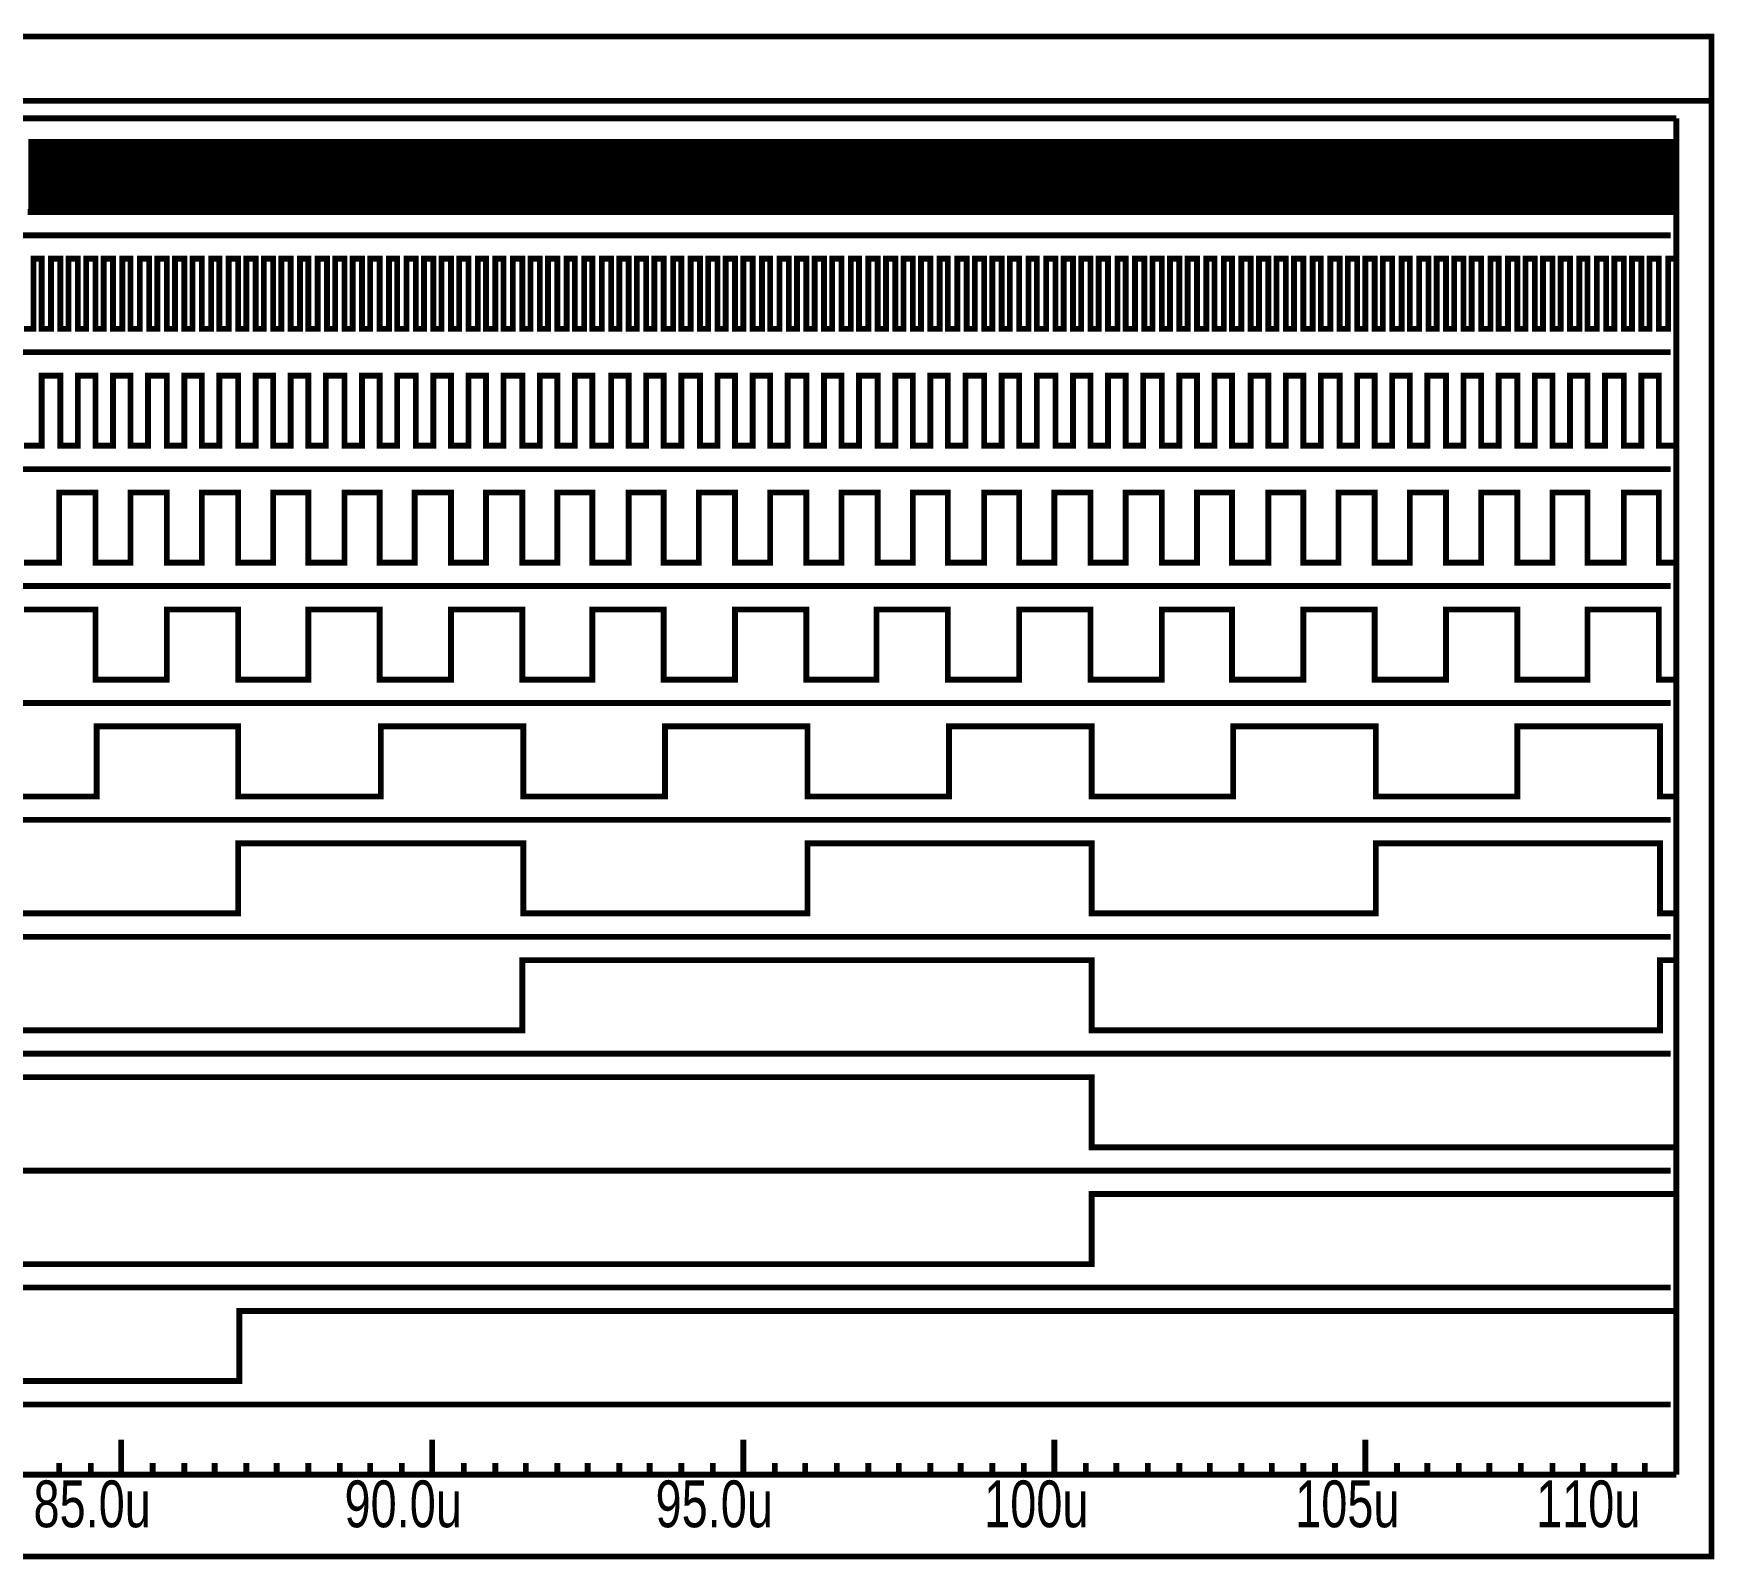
# Model space of a CAD drawing. Header units: inches. Extents: x -20.2 to 17.1, y -12.7 to 4.3.
# Drawn here: x -11.07 to -8.195, y -12.705 to -10.095 of the extents above; entities that cross this region are included whole.
import ezdxf

# ---------------------------------------------------------------- set-up
doc = ezdxf.new("R2010")
doc.units = ezdxf.units.IN
doc.layers.get('0').update_dxf_attribs({"linetype": 'CONTINUOUS'})
doc.layers.add('1', color=1, linetype='CONTINUOUS')
doc.layers.add('2', color=2, linetype='CONTINUOUS')

msp = doc.modelspace()

# ---------------------------------------------------------------- linework, layer by layer
at = {"const_width": 0.01}
for points in [[(-11.08, -10.4), (-11.074, -10.4), (-11.074, -10.28), (-11.064, -10.28), (-11.064, -10.4), (-11.058, -10.4), (-11.058, -10.28), (-11.05, -10.28), (-11.05, -10.4), (-11.044, -10.4), (-11.044, -10.28), (-11.034, -10.28), (-11.034, -10.4), (-11.028, -10.4), (-11.028, -10.28), (-11.02, -10.28), (-11.02, -10.4), (-11.012, -10.4), (-11.012, -10.28), (-11.004, -10.28), (-11.004, -10.4), (-10.998, -10.4), (-10.998, -10.28), (-10.988, -10.28), (-10.988, -10.4), (-10.982, -10.4), (-10.982, -10.28), (-10.974, -10.28), (-10.974, -10.4), (-10.968, -10.4), (-10.968, -10.28), (-10.958, -10.28), (-10.958, -10.4), (-10.952, -10.4), (-10.952, -10.28), (-10.944, -10.28), (-10.944, -10.4), (-10.936, -10.4), (-10.936, -10.28), (-10.928, -10.28), (-10.928, -10.4), (-10.922, -10.4), (-10.922, -10.28), (-10.912, -10.28), (-10.912, -10.4), (-10.906, -10.4), (-10.906, -10.28), (-10.898, -10.28), (-10.898, -10.4), (-10.892, -10.4), (-10.892, -10.28), (-10.882, -10.28), (-10.882, -10.4), (-10.876, -10.4), (-10.876, -10.28), (-10.868, -10.28), (-10.868, -10.4), (-10.86, -10.4), (-10.86, -10.28), (-10.852, -10.28), (-10.852, -10.4), (-10.846, -10.4), (-10.846, -10.28), (-10.836, -10.28), (-10.836, -10.4), (-10.83, -10.4), (-10.83, -10.28), (-10.822, -10.28), (-10.822, -10.4), (-10.816, -10.4), (-10.816, -10.28), (-10.806, -10.28), (-10.806, -10.4), (-10.8, -10.4), (-10.8, -10.28), (-10.792, -10.28), (-10.792, -10.4), (-10.784, -10.4), (-10.784, -10.28), (-10.776, -10.28), (-10.776, -10.4), (-10.77, -10.4), (-10.77, -10.28), (-10.76, -10.28), (-10.76, -10.4), (-10.754, -10.4), (-10.754, -10.28), (-10.746, -10.28), (-10.746, -10.4), (-10.74, -10.4), (-10.74, -10.28), (-10.73, -10.28), (-10.73, -10.4), (-10.724, -10.4), (-10.724, -10.28), (-10.716, -10.28), (-10.716, -10.4), (-10.708, -10.4), (-10.708, -10.28), (-10.7, -10.28), (-10.7, -10.4), (-10.694, -10.4), (-10.694, -10.28), (-10.684, -10.28), (-10.684, -10.4), (-10.678, -10.4), (-10.678, -10.28), (-10.67, -10.28), (-10.67, -10.4), (-10.664, -10.4), (-10.664, -10.28), (-10.654, -10.28), (-10.654, -10.4), (-10.648, -10.4), (-10.648, -10.28), (-10.64, -10.28), (-10.64, -10.4), (-10.632, -10.4), (-10.632, -10.28), (-10.624, -10.28), (-10.624, -10.4), (-10.618, -10.4), (-10.618, -10.28), (-10.608, -10.28), (-10.608, -10.4), (-10.602, -10.4), (-10.602, -10.28), (-10.594, -10.28), (-10.594, -10.4), (-10.588, -10.4), (-10.588, -10.28), (-10.578, -10.28), (-10.578, -10.4), (-10.572, -10.4), (-10.572, -10.28), (-10.564, -10.28), (-10.564, -10.4), (-10.556, -10.4), (-10.556, -10.28), (-10.548, -10.28), (-10.548, -10.4), (-10.542, -10.4), (-10.542, -10.28), (-10.532, -10.28), (-10.532, -10.4), (-10.526, -10.4), (-10.526, -10.28), (-10.518, -10.28), (-10.518, -10.4), (-10.512, -10.4), (-10.512, -10.28), (-10.502, -10.28), (-10.502, -10.4), (-10.496, -10.4), (-10.496, -10.28), (-10.488, -10.28), (-10.488, -10.4), (-10.48, -10.4), (-10.48, -10.28), (-10.472, -10.28), (-10.472, -10.4), (-10.466, -10.4), (-10.466, -10.28), (-10.456, -10.28), (-10.456, -10.4), (-10.45, -10.4), (-10.45, -10.28), (-10.442, -10.28), (-10.442, -10.4), (-10.436, -10.4), (-10.436, -10.28), (-10.426, -10.28), (-10.426, -10.4), (-10.42, -10.4), (-10.42, -10.28), (-10.412, -10.28), (-10.412, -10.4), (-10.404, -10.4), (-10.404, -10.28), (-10.396, -10.28), (-10.396, -10.4), (-10.39, -10.4), (-10.39, -10.28), (-10.38, -10.28), (-10.38, -10.4), (-10.374, -10.4), (-10.374, -10.28), (-10.366, -10.28), (-10.366, -10.4), (-10.36, -10.4), (-10.36, -10.28), (-10.35, -10.28), (-10.35, -10.4), (-10.344, -10.4), (-10.344, -10.28), (-10.336, -10.28), (-10.336, -10.4), (-10.328, -10.4), (-10.328, -10.28), (-10.32, -10.28), (-10.32, -10.4), (-10.314, -10.4), (-10.314, -10.28), (-10.304, -10.28), (-10.304, -10.4), (-10.298, -10.4), (-10.298, -10.28), (-10.29, -10.28), (-10.29, -10.4), (-10.284, -10.4), (-10.284, -10.28), (-10.274, -10.28), (-10.274, -10.4), (-10.268, -10.4), (-10.268, -10.28), (-10.26, -10.28), (-10.26, -10.4), (-10.254, -10.4), (-10.254, -10.28), (-10.244, -10.28), (-10.244, -10.4), (-10.238, -10.4), (-10.238, -10.28), (-10.228, -10.28), (-10.228, -10.4), (-10.222, -10.4), (-10.222, -10.28), (-10.214, -10.28), (-10.214, -10.4), (-10.208, -10.4), (-10.208, -10.28), (-10.198, -10.28), (-10.198, -10.4), (-10.192, -10.4), (-10.192, -10.28), (-10.184, -10.28), (-10.184, -10.4), (-10.178, -10.4), (-10.178, -10.28), (-10.168, -10.28), (-10.168, -10.4), (-10.162, -10.4), (-10.162, -10.28), (-10.152, -10.28), (-10.152, -10.4), (-10.146, -10.4), (-10.146, -10.28), (-10.138, -10.28), (-10.138, -10.4), (-10.132, -10.4), (-10.132, -10.28), (-10.122, -10.28), (-10.122, -10.4), (-10.116, -10.4), (-10.116, -10.28), (-10.108, -10.28), (-10.108, -10.4), (-10.102, -10.4), (-10.102, -10.28), (-10.092, -10.28), (-10.092, -10.4), (-10.086, -10.4), (-10.086, -10.28), (-10.076, -10.28), (-10.076, -10.4), (-10.07, -10.4), (-10.07, -10.28), (-10.062, -10.28), (-10.062, -10.4), (-10.056, -10.4), (-10.056, -10.28), (-10.046, -10.28), (-10.046, -10.4), (-10.04, -10.4), (-10.04, -10.28), (-10.032, -10.28), (-10.032, -10.4), (-10.026, -10.4), (-10.026, -10.28), (-10.016, -10.28), (-10.016, -10.4), (-10.01, -10.4), (-10.01, -10.28), (-10.002, -10.28), (-10.002, -10.4), (-9.994, -10.4), (-9.994, -10.28), (-9.986, -10.28), (-9.986, -10.4), (-9.98, -10.4), (-9.98, -10.28), (-9.97, -10.28), (-9.97, -10.4), (-9.964, -10.4), (-9.964, -10.28), (-9.956, -10.28), (-9.956, -10.4), (-9.95, -10.4), (-9.95, -10.28), (-9.94, -10.28), (-9.94, -10.4), (-9.934, -10.4), (-9.934, -10.28), (-9.926, -10.28), (-9.926, -10.4), (-9.918, -10.4), (-9.918, -10.28), (-9.91, -10.28), (-9.91, -10.4), (-9.904, -10.4), (-9.904, -10.28), (-9.894, -10.28), (-9.894, -10.4), (-9.888, -10.4), (-9.888, -10.28), (-9.88, -10.28), (-9.88, -10.4), (-9.874, -10.4), (-9.874, -10.28), (-9.864, -10.28), (-9.864, -10.4), (-9.858, -10.4), (-9.858, -10.28), (-9.85, -10.28), (-9.85, -10.4), (-9.842, -10.4), (-9.842, -10.28), (-9.834, -10.28), (-9.834, -10.4), (-9.828, -10.4), (-9.828, -10.28), (-9.818, -10.28), (-9.818, -10.4), (-9.812, -10.4), (-9.812, -10.28), (-9.804, -10.28), (-9.804, -10.4), (-9.798, -10.4), (-9.798, -10.28), (-9.788, -10.28), (-9.788, -10.4), (-9.782, -10.4), (-9.782, -10.28), (-9.774, -10.28), (-9.774, -10.4), (-9.766, -10.4), (-9.766, -10.28), (-9.758, -10.28), (-9.758, -10.4), (-9.752, -10.4), (-9.752, -10.28), (-9.742, -10.28), (-9.742, -10.4), (-9.736, -10.4), (-9.736, -10.28), (-9.728, -10.28), (-9.728, -10.4), (-9.722, -10.4), (-9.722, -10.28), (-9.712, -10.28), (-9.712, -10.4), (-9.706, -10.4), (-9.706, -10.28), (-9.698, -10.28), (-9.698, -10.4), (-9.69, -10.4), (-9.69, -10.28), (-9.682, -10.28), (-9.682, -10.4), (-9.676, -10.4), (-9.676, -10.28), (-9.666, -10.28), (-9.666, -10.4), (-9.66, -10.4), (-9.66, -10.28), (-9.652, -10.28), (-9.652, -10.4), (-9.646, -10.4), (-9.646, -10.28), (-9.636, -10.28), (-9.636, -10.4), (-9.63, -10.4), (-9.63, -10.28), (-9.622, -10.28), (-9.622, -10.4), (-9.614, -10.4), (-9.614, -10.28), (-9.606, -10.28), (-9.606, -10.4), (-9.6, -10.4), (-9.6, -10.28), (-9.59, -10.28), (-9.59, -10.4), (-9.584, -10.4), (-9.584, -10.28), (-9.576, -10.28), (-9.576, -10.4), (-9.57, -10.4), (-9.57, -10.28), (-9.56, -10.28), (-9.56, -10.4), (-9.554, -10.4), (-9.554, -10.28), (-9.546, -10.28), (-9.546, -10.4), (-9.538, -10.4), (-9.538, -10.28), (-9.53, -10.28), (-9.53, -10.4), (-9.524, -10.4), (-9.524, -10.28), (-9.514, -10.28), (-9.514, -10.4), (-9.508, -10.4), (-9.508, -10.28), (-9.5, -10.28), (-9.5, -10.4), (-9.494, -10.4), (-9.494, -10.28), (-9.484, -10.28), (-9.484, -10.4), (-9.478, -10.4), (-9.478, -10.28), (-9.47, -10.28), (-9.47, -10.4), (-9.462, -10.4), (-9.462, -10.28), (-9.454, -10.28), (-9.454, -10.4), (-9.448, -10.4), (-9.448, -10.28), (-9.438, -10.28), (-9.438, -10.4), (-9.432, -10.4), (-9.432, -10.28), (-9.424, -10.28), (-9.424, -10.4), (-9.418, -10.4), (-9.418, -10.28), (-9.408, -10.28), (-9.408, -10.4), (-9.402, -10.4), (-9.402, -10.28), (-9.394, -10.28), (-9.394, -10.4), (-9.386, -10.4), (-9.386, -10.28), (-9.378, -10.28), (-9.378, -10.4), (-9.372, -10.4), (-9.372, -10.28), (-9.362, -10.28), (-9.362, -10.4), (-9.356, -10.4), (-9.356, -10.28), (-9.348, -10.28), (-9.348, -10.4), (-9.342, -10.4), (-9.342, -10.28), (-9.332, -10.28), (-9.332, -10.4), (-9.326, -10.4), (-9.326, -10.28), (-9.318, -10.28), (-9.318, -10.4), (-9.31, -10.4), (-9.31, -10.28), (-9.302, -10.28), (-9.302, -10.4), (-9.296, -10.4), (-9.296, -10.28), (-9.286, -10.28), (-9.286, -10.4), (-9.28, -10.4), (-9.28, -10.28), (-9.272, -10.28), (-9.272, -10.4), (-9.266, -10.4), (-9.266, -10.28), (-9.256, -10.28), (-9.256, -10.4), (-9.25, -10.4), (-9.25, -10.28), (-9.242, -10.28), (-9.242, -10.4), (-9.234, -10.4), (-9.234, -10.28), (-9.226, -10.28), (-9.226, -10.4), (-9.22, -10.4), (-9.22, -10.28), (-9.21, -10.28), (-9.21, -10.4), (-9.204, -10.4), (-9.204, -10.28), (-9.196, -10.28), (-9.196, -10.4), (-9.19, -10.4), (-9.19, -10.28), (-9.18, -10.28), (-9.18, -10.4), (-9.174, -10.4), (-9.174, -10.28), (-9.166, -10.28), (-9.166, -10.4), (-9.158, -10.4), (-9.158, -10.28), (-9.15, -10.28), (-9.15, -10.4), (-9.144, -10.4), (-9.144, -10.28), (-9.134, -10.28), (-9.134, -10.4), (-9.128, -10.4), (-9.128, -10.28), (-9.12, -10.28), (-9.12, -10.4), (-9.114, -10.4), (-9.114, -10.28), (-9.104, -10.28), (-9.104, -10.4), (-9.098, -10.4), (-9.098, -10.28), (-9.09, -10.28), (-9.09, -10.4), (-9.084, -10.4), (-9.084, -10.28), (-9.074, -10.28), (-9.074, -10.4), (-9.068, -10.4), (-9.068, -10.28), (-9.058, -10.28), (-9.058, -10.4), (-9.052, -10.4), (-9.052, -10.28), (-9.044, -10.28), (-9.044, -10.4), (-9.038, -10.4), (-9.038, -10.28), (-9.028, -10.28), (-9.028, -10.4), (-9.022, -10.4), (-9.022, -10.28), (-9.014, -10.28), (-9.014, -10.4), (-9.008, -10.4), (-9.008, -10.28), (-8.998, -10.28), (-8.998, -10.4), (-8.992, -10.4), (-8.992, -10.28), (-8.982, -10.28), (-8.982, -10.4), (-8.976, -10.4), (-8.976, -10.28), (-8.968, -10.28), (-8.968, -10.4), (-8.962, -10.4), (-8.962, -10.28), (-8.952, -10.28), (-8.952, -10.4), (-8.946, -10.4), (-8.946, -10.28), (-8.938, -10.28), (-8.938, -10.4), (-8.932, -10.4), (-8.932, -10.28), (-8.922, -10.28), (-8.922, -10.4), (-8.916, -10.4), (-8.916, -10.28), (-8.908, -10.28), (-8.908, -10.4), (-8.9, -10.4), (-8.9, -10.28), (-8.892, -10.28), (-8.892, -10.4), (-8.886, -10.4), (-8.886, -10.28), (-8.876, -10.28), (-8.876, -10.4), (-8.87, -10.4), (-8.87, -10.28), (-8.862, -10.28), (-8.862, -10.4), (-8.856, -10.4), (-8.856, -10.28), (-8.846, -10.28), (-8.846, -10.4), (-8.84, -10.4), (-8.84, -10.28), (-8.832, -10.28), (-8.832, -10.4), (-8.824, -10.4), (-8.824, -10.28), (-8.816, -10.28), (-8.816, -10.4), (-8.81, -10.4), (-8.81, -10.28), (-8.8, -10.28), (-8.8, -10.4), (-8.794, -10.4), (-8.794, -10.28), (-8.786, -10.28), (-8.786, -10.4), (-8.78, -10.4), (-8.78, -10.28), (-8.77, -10.28), (-8.77, -10.4), (-8.764, -10.4), (-8.764, -10.28), (-8.756, -10.28), (-8.756, -10.4), (-8.748, -10.4), (-8.748, -10.28), (-8.74, -10.28), (-8.74, -10.4), (-8.734, -10.4), (-8.734, -10.28), (-8.724, -10.28), (-8.724, -10.4), (-8.718, -10.4), (-8.718, -10.28), (-8.71, -10.28), (-8.71, -10.4), (-8.704, -10.4), (-8.704, -10.28), (-8.694, -10.28), (-8.694, -10.4), (-8.688, -10.4), (-8.688, -10.28), (-8.68, -10.28), (-8.68, -10.4), (-8.672, -10.4), (-8.672, -10.28), (-8.664, -10.28), (-8.664, -10.4), (-8.658, -10.4), (-8.658, -10.28), (-8.648, -10.28), (-8.648, -10.4), (-8.642, -10.4), (-8.642, -10.28), (-8.634, -10.28), (-8.634, -10.4), (-8.628, -10.4), (-8.628, -10.28), (-8.618, -10.28), (-8.618, -10.4), (-8.612, -10.4), (-8.612, -10.28), (-8.604, -10.28), (-8.604, -10.4), (-8.596, -10.4), (-8.596, -10.28), (-8.588, -10.28), (-8.588, -10.4), (-8.582, -10.4), (-8.582, -10.28), (-8.572, -10.28), (-8.572, -10.4), (-8.566, -10.4), (-8.566, -10.28), (-8.558, -10.28), (-8.558, -10.4), (-8.552, -10.4), (-8.552, -10.28), (-8.542, -10.28), (-8.542, -10.4), (-8.536, -10.4), (-8.536, -10.28), (-8.528, -10.28), (-8.528, -10.4), (-8.52, -10.4), (-8.52, -10.28), (-8.512, -10.28), (-8.512, -10.4), (-8.506, -10.4), (-8.506, -10.28), (-8.496, -10.28), (-8.496, -10.4), (-8.49, -10.4), (-8.49, -10.28), (-8.482, -10.28), (-8.482, -10.4), (-8.476, -10.4), (-8.476, -10.28), (-8.466, -10.28), (-8.466, -10.4), (-8.46, -10.4), (-8.46, -10.28), (-8.452, -10.28), (-8.452, -10.4), (-8.444, -10.4), (-8.444, -10.28), (-8.436, -10.28), (-8.436, -10.4), (-8.43, -10.4), (-8.43, -10.28), (-8.42, -10.28), (-8.42, -10.4), (-8.414, -10.4), (-8.414, -10.28), (-8.406, -10.28), (-8.406, -10.4), (-8.4, -10.4), (-8.4, -10.28), (-8.39, -10.28), (-8.39, -10.4), (-8.384, -10.4), (-8.384, -10.28), (-8.376, -10.28), (-8.376, -10.4), (-8.368, -10.4), (-8.368, -10.28), (-8.36, -10.28), (-8.36, -10.4), (-8.354, -10.4), (-8.354, -10.28), (-8.344, -10.28), (-8.344, -10.4), (-8.338, -10.4), (-8.338, -10.28), (-8.33, -10.28), (-8.33, -10.4), (-8.324, -10.4), (-8.324, -10.28), (-8.314, -10.28), (-8.314, -10.4), (-8.308, -10.4), (-8.308, -10.28), (-8.3, -10.28), (-8.3, -10.4), (-8.292, -10.4), (-8.292, -10.28), (-8.284, -10.28), (-8.284, -10.4), (-8.278, -10.4), (-8.278, -10.28), (-8.268, -10.28), (-8.268, -10.4), (-8.262, -10.4), (-8.262, -10.28), (-8.26, -10.28)], [(-11.086, -10.6), (-11.07, -10.6), (-11.07, -10.48), (-11.056, -10.48), (-11.056, -10.6), (-11.04, -10.6), (-11.04, -10.48), (-11.024, -10.48), (-11.024, -10.6), (-11.01, -10.6), (-11.01, -10.48), (-10.994, -10.48), (-10.994, -10.6), (-10.98, -10.6), (-10.98, -10.48), (-10.964, -10.48), (-10.964, -10.6), (-10.95, -10.6), (-10.95, -10.48), (-10.934, -10.48), (-10.934, -10.6), (-10.918, -10.6), (-10.918, -10.48), (-10.904, -10.48), (-10.904, -10.6), (-10.888, -10.6), (-10.888, -10.48), (-10.872, -10.48), (-10.872, -10.6), (-10.858, -10.6), (-10.858, -10.48), (-10.842, -10.48), (-10.842, -10.6), (-10.828, -10.6), (-10.828, -10.48), (-10.812, -10.48), (-10.812, -10.6), (-10.798, -10.6), (-10.798, -10.48), (-10.782, -10.48), (-10.782, -10.6), (-10.766, -10.6), (-10.766, -10.48), (-10.752, -10.48), (-10.752, -10.6), (-10.736, -10.6), (-10.736, -10.48), (-10.72, -10.48), (-10.72, -10.6), (-10.706, -10.6), (-10.706, -10.48), (-10.69, -10.48), (-10.69, -10.6), (-10.676, -10.6), (-10.676, -10.48), (-10.66, -10.48), (-10.66, -10.6), (-10.646, -10.6), (-10.646, -10.48), (-10.63, -10.48), (-10.63, -10.6), (-10.614, -10.6), (-10.614, -10.48), (-10.6, -10.48), (-10.6, -10.6), (-10.584, -10.6), (-10.584, -10.48), (-10.568, -10.48), (-10.568, -10.6), (-10.554, -10.6), (-10.554, -10.48), (-10.538, -10.48), (-10.538, -10.6), (-10.524, -10.6), (-10.524, -10.48), (-10.508, -10.48), (-10.508, -10.6), (-10.494, -10.6), (-10.494, -10.48), (-10.478, -10.48), (-10.478, -10.6), (-10.462, -10.6), (-10.462, -10.48), (-10.448, -10.48), (-10.448, -10.6), (-10.432, -10.6), (-10.432, -10.48), (-10.416, -10.48), (-10.416, -10.6), (-10.402, -10.6), (-10.402, -10.48), (-10.386, -10.48), (-10.386, -10.6), (-10.372, -10.6), (-10.372, -10.48), (-10.356, -10.48), (-10.356, -10.6), (-10.342, -10.6), (-10.342, -10.48), (-10.326, -10.48), (-10.326, -10.6), (-10.31, -10.6), (-10.31, -10.48), (-10.296, -10.48), (-10.296, -10.6), (-10.28, -10.6), (-10.28, -10.48), (-10.266, -10.48), (-10.266, -10.6), (-10.25, -10.6), (-10.25, -10.48), (-10.234, -10.48), (-10.234, -10.6), (-10.22, -10.6), (-10.22, -10.48), (-10.204, -10.48), (-10.204, -10.6), (-10.19, -10.6), (-10.19, -10.48), (-10.174, -10.48), (-10.174, -10.6), (-10.158, -10.6), (-10.158, -10.48), (-10.144, -10.48), (-10.144, -10.6), (-10.128, -10.6), (-10.128, -10.48), (-10.114, -10.48), (-10.114, -10.6), (-10.098, -10.6), (-10.098, -10.48), (-10.082, -10.48), (-10.082, -10.6), (-10.068, -10.6), (-10.068, -10.48), (-10.052, -10.48), (-10.052, -10.6), (-10.038, -10.6), (-10.038, -10.48), (-10.022, -10.48), (-10.022, -10.6), (-10.008, -10.6), (-10.008, -10.48), (-9.992, -10.48), (-9.992, -10.6), (-9.976, -10.6), (-9.976, -10.48), (-9.962, -10.48), (-9.962, -10.6), (-9.946, -10.6), (-9.946, -10.48), (-9.93, -10.48), (-9.93, -10.6), (-9.916, -10.6), (-9.916, -10.48), (-9.9, -10.48), (-9.9, -10.6), (-9.886, -10.6), (-9.886, -10.48), (-9.87, -10.48), (-9.87, -10.6), (-9.856, -10.6), (-9.856, -10.48), (-9.84, -10.48), (-9.84, -10.6), (-9.824, -10.6), (-9.824, -10.48), (-9.81, -10.48), (-9.81, -10.6), (-9.794, -10.6), (-9.794, -10.48), (-9.778, -10.48), (-9.778, -10.6), (-9.764, -10.6), (-9.764, -10.48), (-9.748, -10.48), (-9.748, -10.6), (-9.734, -10.6), (-9.734, -10.48), (-9.718, -10.48), (-9.718, -10.6), (-9.704, -10.6), (-9.704, -10.48), (-9.688, -10.48), (-9.688, -10.6), (-9.672, -10.6), (-9.672, -10.48), (-9.658, -10.48), (-9.658, -10.6), (-9.642, -10.6), (-9.642, -10.48), (-9.626, -10.48), (-9.626, -10.6), (-9.612, -10.6), (-9.612, -10.48), (-9.596, -10.48), (-9.596, -10.6), (-9.582, -10.6), (-9.582, -10.48), (-9.566, -10.48), (-9.566, -10.6), (-9.552, -10.6), (-9.552, -10.48), (-9.536, -10.48), (-9.536, -10.6), (-9.52, -10.6), (-9.52, -10.48), (-9.506, -10.48), (-9.506, -10.6), (-9.49, -10.6), (-9.49, -10.48), (-9.474, -10.48), (-9.474, -10.6), (-9.46, -10.6), (-9.46, -10.48), (-9.444, -10.48), (-9.444, -10.6), (-9.43, -10.6), (-9.43, -10.48), (-9.414, -10.48), (-9.414, -10.6), (-9.4, -10.6), (-9.4, -10.48), (-9.384, -10.48), (-9.384, -10.6), (-9.368, -10.6), (-9.368, -10.48), (-9.354, -10.48), (-9.354, -10.6), (-9.338, -10.6), (-9.338, -10.48), (-9.322, -10.48), (-9.322, -10.6), (-9.308, -10.6), (-9.308, -10.48), (-9.292, -10.48), (-9.292, -10.6), (-9.278, -10.6), (-9.278, -10.48), (-9.262, -10.48), (-9.262, -10.6), (-9.248, -10.6), (-9.248, -10.48), (-9.232, -10.48), (-9.232, -10.6), (-9.216, -10.6), (-9.216, -10.48), (-9.202, -10.48), (-9.202, -10.6), (-9.186, -10.6), (-9.186, -10.48), (-9.17, -10.48), (-9.17, -10.6), (-9.156, -10.6), (-9.156, -10.48), (-9.14, -10.48), (-9.14, -10.6), (-9.126, -10.6), (-9.126, -10.48), (-9.11, -10.48), (-9.11, -10.6), (-9.096, -10.6), (-9.096, -10.48), (-9.08, -10.48), (-9.08, -10.6), (-9.064, -10.6), (-9.064, -10.48), (-9.05, -10.48), (-9.05, -10.6), (-9.034, -10.6), (-9.034, -10.48), (-9.02, -10.48), (-9.02, -10.6), (-9.004, -10.6), (-9.004, -10.48), (-8.988, -10.48), (-8.988, -10.6), (-8.974, -10.6), (-8.974, -10.48), (-8.958, -10.48), (-8.958, -10.6), (-8.944, -10.6), (-8.944, -10.48), (-8.928, -10.48), (-8.928, -10.6), (-8.914, -10.6), (-8.914, -10.48), (-8.898, -10.48), (-8.898, -10.6), (-8.882, -10.6), (-8.882, -10.48), (-8.868, -10.48), (-8.868, -10.6), (-8.852, -10.6), (-8.852, -10.48), (-8.836, -10.48), (-8.836, -10.6), (-8.822, -10.6), (-8.822, -10.48), (-8.806, -10.48), (-8.806, -10.6), (-8.792, -10.6), (-8.792, -10.48), (-8.776, -10.48), (-8.776, -10.6), (-8.762, -10.6), (-8.762, -10.48), (-8.746, -10.48), (-8.746, -10.6), (-8.73, -10.6), (-8.73, -10.48), (-8.716, -10.48), (-8.716, -10.6), (-8.7, -10.6), (-8.7, -10.48), (-8.684, -10.48), (-8.684, -10.6), (-8.67, -10.6), (-8.67, -10.48), (-8.654, -10.48), (-8.654, -10.6), (-8.64, -10.6), (-8.64, -10.48), (-8.624, -10.48), (-8.624, -10.6), (-8.61, -10.6), (-8.61, -10.48), (-8.594, -10.48), (-8.594, -10.6), (-8.578, -10.6), (-8.578, -10.48), (-8.564, -10.48), (-8.564, -10.6), (-8.548, -10.6), (-8.548, -10.48), (-8.532, -10.48), (-8.532, -10.6), (-8.518, -10.6), (-8.518, -10.48), (-8.502, -10.48), (-8.502, -10.6), (-8.488, -10.6), (-8.488, -10.48), (-8.472, -10.48), (-8.472, -10.6), (-8.458, -10.6), (-8.458, -10.48), (-8.442, -10.48), (-8.442, -10.6), (-8.426, -10.6), (-8.426, -10.48), (-8.412, -10.48), (-8.412, -10.6), (-8.396, -10.6), (-8.396, -10.48), (-8.38, -10.48), (-8.38, -10.6), (-8.366, -10.6), (-8.366, -10.48), (-8.35, -10.48), (-8.35, -10.6), (-8.336, -10.6), (-8.336, -10.48), (-8.32, -10.48), (-8.32, -10.6), (-8.306, -10.6), (-8.306, -10.48), (-8.29, -10.48), (-8.29, -10.6), (-8.274, -10.6), (-8.274, -10.48), (-8.26, -10.48)], [(-11.086, -10.8), (-11.056, -10.8), (-11.056, -10.68), (-11.024, -10.68), (-11.024, -10.8), (-10.994, -10.8), (-10.994, -10.68), (-10.964, -10.68), (-10.964, -10.8), (-10.934, -10.8), (-10.934, -10.68), (-10.904, -10.68), (-10.904, -10.8), (-10.874, -10.8), (-10.874, -10.68), (-10.842, -10.68), (-10.842, -10.8), (-10.812, -10.8), (-10.812, -10.68), (-10.782, -10.68), (-10.782, -10.8), (-10.752, -10.8), (-10.752, -10.68), (-10.72, -10.68), (-10.72, -10.8), (-10.69, -10.8), (-10.69, -10.68), (-10.66, -10.68), (-10.66, -10.8), (-10.63, -10.8), (-10.63, -10.68), (-10.6, -10.68), (-10.6, -10.8), (-10.57, -10.8), (-10.57, -10.68), (-10.538, -10.68), (-10.538, -10.8), (-10.508, -10.8), (-10.508, -10.68), (-10.478, -10.68), (-10.478, -10.8), (-10.448, -10.8), (-10.448, -10.68), (-10.416, -10.68), (-10.416, -10.8), (-10.386, -10.8), (-10.386, -10.68), (-10.356, -10.68), (-10.356, -10.8), (-10.326, -10.8), (-10.326, -10.68), (-10.296, -10.68), (-10.296, -10.8), (-10.266, -10.8), (-10.266, -10.68), (-10.234, -10.68), (-10.234, -10.8), (-10.204, -10.8), (-10.204, -10.68), (-10.174, -10.68), (-10.174, -10.8), (-10.144, -10.8), (-10.144, -10.68), (-10.114, -10.68), (-10.114, -10.8), (-10.082, -10.8), (-10.082, -10.68), (-10.052, -10.68), (-10.052, -10.8), (-10.022, -10.8), (-10.022, -10.68), (-9.992, -10.68), (-9.992, -10.8), (-9.962, -10.8), (-9.962, -10.68), (-9.93, -10.68), (-9.93, -10.8), (-9.9, -10.8), (-9.9, -10.68), (-9.87, -10.68), (-9.87, -10.8), (-9.84, -10.8), (-9.84, -10.68), (-9.81, -10.68), (-9.81, -10.8), (-9.78, -10.8), (-9.78, -10.68), (-9.748, -10.68), (-9.748, -10.8), (-9.718, -10.8), (-9.718, -10.68), (-9.688, -10.68), (-9.688, -10.8), (-9.658, -10.8), (-9.658, -10.68), (-9.626, -10.68), (-9.626, -10.8), (-9.596, -10.8), (-9.596, -10.68), (-9.566, -10.68), (-9.566, -10.8), (-9.536, -10.8), (-9.536, -10.68), (-9.506, -10.68), (-9.506, -10.8), (-9.476, -10.8), (-9.476, -10.68), (-9.444, -10.68), (-9.444, -10.8), (-9.414, -10.8), (-9.414, -10.68), (-9.384, -10.68), (-9.384, -10.8), (-9.354, -10.8), (-9.354, -10.68), (-9.322, -10.68), (-9.322, -10.8), (-9.292, -10.8), (-9.292, -10.68), (-9.262, -10.68), (-9.262, -10.8), (-9.232, -10.8), (-9.232, -10.68), (-9.202, -10.68), (-9.202, -10.8), (-9.172, -10.8), (-9.172, -10.68), (-9.14, -10.68), (-9.14, -10.8), (-9.11, -10.8), (-9.11, -10.68), (-9.08, -10.68), (-9.08, -10.8), (-9.05, -10.8), (-9.05, -10.68), (-9.02, -10.68), (-9.02, -10.8), (-8.988, -10.8), (-8.988, -10.68), (-8.958, -10.68), (-8.958, -10.8), (-8.928, -10.8), (-8.928, -10.68), (-8.898, -10.68), (-8.898, -10.8), (-8.868, -10.8), (-8.868, -10.68), (-8.836, -10.68), (-8.836, -10.8), (-8.806, -10.8), (-8.806, -10.68), (-8.776, -10.68), (-8.776, -10.8), (-8.746, -10.8), (-8.746, -10.68), (-8.716, -10.68), (-8.716, -10.8), (-8.686, -10.8), (-8.686, -10.68), (-8.654, -10.68), (-8.654, -10.8), (-8.624, -10.8), (-8.624, -10.68), (-8.594, -10.68), (-8.594, -10.8), (-8.564, -10.8), (-8.564, -10.68), (-8.532, -10.68), (-8.532, -10.8), (-8.502, -10.8), (-8.502, -10.68), (-8.472, -10.68), (-8.472, -10.8), (-8.442, -10.8), (-8.442, -10.68), (-8.412, -10.68), (-8.412, -10.8), (-8.382, -10.8), (-8.382, -10.68), (-8.35, -10.68), (-8.35, -10.8), (-8.32, -10.8), (-8.32, -10.68), (-8.29, -10.68), (-8.29, -10.8), (-8.26, -10.8)], [(-11.086, -11), (-11.026, -11), (-11.026, -10.88), (-10.964, -10.88), (-10.964, -11), (-10.904, -11), (-10.904, -10.88), (-10.842, -10.88), (-10.842, -11), (-10.782, -11), (-10.782, -10.88), (-10.72, -10.88), (-10.72, -11), (-10.66, -11), (-10.66, -10.88), (-10.6, -10.88), (-10.6, -11), (-10.538, -11), (-10.538, -10.88), (-10.478, -10.88), (-10.478, -11), (-10.418, -11), (-10.418, -10.88), (-10.356, -10.88), (-10.356, -11), (-10.296, -11), (-10.296, -10.88), (-10.234, -10.88), (-10.234, -11), (-10.174, -11), (-10.174, -10.88), (-10.114, -10.88), (-10.114, -11), (-10.052, -11), (-10.052, -10.88), (-9.992, -10.88), (-9.992, -11), (-9.932, -11), (-9.932, -10.88), (-9.87, -10.88), (-9.87, -11), (-9.81, -11), (-9.81, -10.88), (-9.748, -10.88), (-9.748, -11), (-9.688, -11), (-9.688, -10.88), (-9.626, -10.88), (-9.626, -11), (-9.566, -11), (-9.566, -10.88), (-9.506, -10.88), (-9.506, -11), (-9.444, -11), (-9.444, -10.88), (-9.384, -10.88), (-9.384, -11), (-9.324, -11), (-9.324, -10.88), (-9.262, -10.88), (-9.262, -11), (-9.202, -11), (-9.202, -10.88), (-9.14, -10.88), (-9.14, -11), (-9.08, -11), (-9.08, -10.88), (-9.02, -10.88), (-9.02, -11), (-8.958, -11), (-8.958, -10.88), (-8.898, -10.88), (-8.898, -11), (-8.838, -11), (-8.838, -10.88), (-8.776, -10.88), (-8.776, -11), (-8.716, -11), (-8.716, -10.88), (-8.654, -10.88), (-8.654, -11), (-8.594, -11), (-8.594, -10.88), (-8.532, -10.88), (-8.532, -11), (-8.472, -11), (-8.472, -10.88), (-8.412, -10.88), (-8.412, -11), (-8.35, -11), (-8.35, -10.88), (-8.29, -10.88), (-8.29, -11), (-8.26, -11)], [(-11.086, -11.08), (-10.964, -11.08), (-10.964, -11.2), (-10.842, -11.2), (-10.842, -11.08), (-10.72, -11.08), (-10.72, -11.2), (-10.6, -11.2), (-10.6, -11.08), (-10.478, -11.08), (-10.478, -11.2), (-10.356, -11.2), (-10.356, -11.08), (-10.234, -11.08), (-10.234, -11.2), (-10.114, -11.2), (-10.114, -11.08), (-9.992, -11.08), (-9.992, -11.2), (-9.87, -11.2), (-9.87, -11.08), (-9.748, -11.08), (-9.748, -11.2), (-9.628, -11.2), (-9.628, -11.08), (-9.506, -11.08), (-9.506, -11.2), (-9.384, -11.2), (-9.384, -11.08), (-9.262, -11.08), (-9.262, -11.2), (-9.14, -11.2), (-9.14, -11.08), (-9.02, -11.08), (-9.02, -11.2), (-8.898, -11.2), (-8.898, -11.08), (-8.776, -11.08), (-8.776, -11.2), (-8.654, -11.2), (-8.654, -11.08), (-8.532, -11.08), (-8.532, -11.2), (-8.412, -11.2), (-8.412, -11.08), (-8.29, -11.08), (-8.29, -11.2), (-8.26, -11.2)], [(-11.206, -11.4), (-10.962, -11.4), (-10.962, -11.28), (-10.72, -11.28), (-10.72, -11.4), (-10.476, -11.4), (-10.476, -11.28), (-10.232, -11.28), (-10.232, -11.4), (-9.99, -11.4), (-9.99, -11.28), (-9.746, -11.28), (-9.746, -11.4), (-9.504, -11.4), (-9.504, -11.28), (-9.26, -11.28), (-9.26, -11.4), (-9.018, -11.4), (-9.018, -11.28), (-8.774, -11.28), (-8.774, -11.4), (-8.532, -11.4), (-8.532, -11.28), (-8.288, -11.28), (-8.288, -11.4), (-8.26, -11.4)], [(-11.206, -11.6), (-10.72, -11.6), (-10.72, -11.48), (-10.232, -11.48), (-10.232, -11.6), (-9.746, -11.6), (-9.746, -11.48), (-9.26, -11.48), (-9.26, -11.6), (-8.774, -11.6), (-8.774, -11.48), (-8.288, -11.48), (-8.288, -11.6), (-8.26, -11.6)], [(-19.96, -11.8), (-18.986, -11.8), (-18.986, -11.68), (-18.012, -11.68), (-18.012, -11.8), (-17.04, -11.8), (-17.04, -11.68), (-16.068, -11.68), (-16.068, -11.8), (-15.096, -11.8), (-15.096, -11.68), (-14.122, -11.68), (-14.122, -11.8), (-13.15, -11.8), (-13.15, -11.68), (-11.206, -11.68), (-11.206, -11.8), (-10.234, -11.8), (-10.234, -11.68), (-9.26, -11.68), (-9.26, -11.8), (-8.288, -11.8), (-8.288, -11.68), (-8.26, -11.68)], [(-19.96, -12), (-18.012, -12), (-18.012, -11.88), (-16.068, -11.88), (-16.068, -12), (-14.122, -12), (-14.122, -11.88), (-12.18, -11.88), (-12.18, -12), (-11.206, -12), (-11.206, -11.88), (-9.26, -11.88), (-9.26, -12), (-8.26, -12)], [(-19.96, -12.2), (-16.068, -12.2), (-16.068, -12.08), (-12.178, -12.08), (-12.178, -12.2), (-9.26, -12.2), (-9.26, -12.08), (-8.26, -12.08)], [(-19.96, -12.4), (-19.47, -12.4), (-19.47, -12.28), (-18.01, -12.28), (-18.01, -12.4), (-17.524, -12.4), (-17.524, -12.28), (-11.204, -12.28), (-11.204, -12.4), (-10.718, -12.4), (-10.718, -12.28), (-8.26, -12.28)]]:
    msp.add_lwpolyline(points, dxfattribs=at)
at = {"layer": '1', "const_width": 0.01}
for points in [[(-20.2, -12.7), (-8.2, -12.7), (-8.2, -10.1), (-20.2, -10.1), (-20.2, -12.7)], [(-20.2, -10.21), (-8.2, -10.21)], [(-20.2, -10.21), (-8.2, -10.21)], [(-19.96, -10.24), (-8.26, -10.24)], [(-8.26, -10.24), (-8.26, -12.56), (-8.26, -12.5)], [(-19.95, -10.44), (-8.27, -10.44)], [(-19.95, -10.64), (-8.27, -10.64)], [(-19.95, -10.84), (-8.27, -10.84)], [(-19.95, -11.04), (-8.27, -11.04)], [(-19.95, -11.24), (-8.27, -11.24)], [(-19.95, -11.44), (-8.27, -11.44)], [(-19.95, -11.64), (-8.27, -11.64)], [(-19.95, -11.84), (-8.27, -11.84)], [(-19.95, -12.04), (-8.27, -12.04)], [(-19.95, -12.24), (-8.27, -12.24)], [(-19.95, -12.44), (-8.27, -12.44)], [(-10.92, -12.52), (-10.92, -12.56), (-10.92, -12.5)], [(-10.388, -12.52), (-10.388, -12.56), (-10.388, -12.5)], [(-9.856, -12.52), (-9.856, -12.56), (-9.856, -12.5)], [(-9.324, -12.52), (-9.324, -12.56), (-9.324, -12.5)], [(-8.792, -12.52), (-8.792, -12.56), (-8.792, -12.5)], [(-19.96, -12.56), (-8.26, -12.56)], [(-11.026, -12.56), (-11.026, -12.54)], [(-10.972, -12.56), (-10.972, -12.54)], [(-10.866, -12.56), (-10.866, -12.54)], [(-10.812, -12.56), (-10.812, -12.54)], [(-10.76, -12.56), (-10.76, -12.54)], [(-10.706, -12.56), (-10.706, -12.54)], [(-10.654, -12.56), (-10.654, -12.54)], [(-10.6, -12.56), (-10.6, -12.54)], [(-10.546, -12.56), (-10.546, -12.54)], [(-10.494, -12.56), (-10.494, -12.54)], [(-10.44, -12.56), (-10.44, -12.54)], [(-10.334, -12.56), (-10.334, -12.54)], [(-10.28, -12.56), (-10.28, -12.54)], [(-10.228, -12.56), (-10.228, -12.54)], [(-10.174, -12.56), (-10.174, -12.54)], [(-10.122, -12.56), (-10.122, -12.54)], [(-10.068, -12.56), (-10.068, -12.54)], [(-10.016, -12.56), (-10.016, -12.54)], [(-9.962, -12.56), (-9.962, -12.54)], [(-9.908, -12.56), (-9.908, -12.54)], [(-9.802, -12.56), (-9.802, -12.54)], [(-9.75, -12.56), (-9.75, -12.54)], [(-9.696, -12.56), (-9.696, -12.54)], [(-9.642, -12.56), (-9.642, -12.54)], [(-9.59, -12.56), (-9.59, -12.54)], [(-9.536, -12.56), (-9.536, -12.54)], [(-9.484, -12.56), (-9.484, -12.54)], [(-9.43, -12.56), (-9.43, -12.54)], [(-9.376, -12.56), (-9.376, -12.54)], [(-9.27, -12.56), (-9.27, -12.54)], [(-9.218, -12.56), (-9.218, -12.54)], [(-9.164, -12.56), (-9.164, -12.54)], [(-9.11, -12.56), (-9.11, -12.54)], [(-9.058, -12.56), (-9.058, -12.54)], [(-9.004, -12.56), (-9.004, -12.54)], [(-8.952, -12.56), (-8.952, -12.54)], [(-8.898, -12.56), (-8.898, -12.54)], [(-8.844, -12.56), (-8.844, -12.54)], [(-8.738, -12.56), (-8.738, -12.54)], [(-8.686, -12.56), (-8.686, -12.54)], [(-8.632, -12.56), (-8.632, -12.54)], [(-8.58, -12.56), (-8.58, -12.54)], [(-8.526, -12.56), (-8.526, -12.54)], [(-8.472, -12.56), (-8.472, -12.54)], [(-8.42, -12.56), (-8.42, -12.54)], [(-8.366, -12.56), (-8.366, -12.54)], [(-8.314, -12.56), (-8.314, -12.54)]]:
    msp.add_lwpolyline(points, dxfattribs=at)

# ---------------------------------------------------------------- texts
at = {"layer": '2', "width": 0.75}
for s, p in [('85.0u', (-11.07, -12.65)), ('90.0u', (-10.538, -12.65)), ('95.0u', (-10.006, -12.65)), ('100u', (-9.444, -12.65)), ('105u', (-8.912, -12.65)), ('110u', (-8.5, -12.65))]:
    msp.add_text(s, height=0.08, dxfattribs=at).set_placement(p)

doc.saveas('drawing.dxf')
